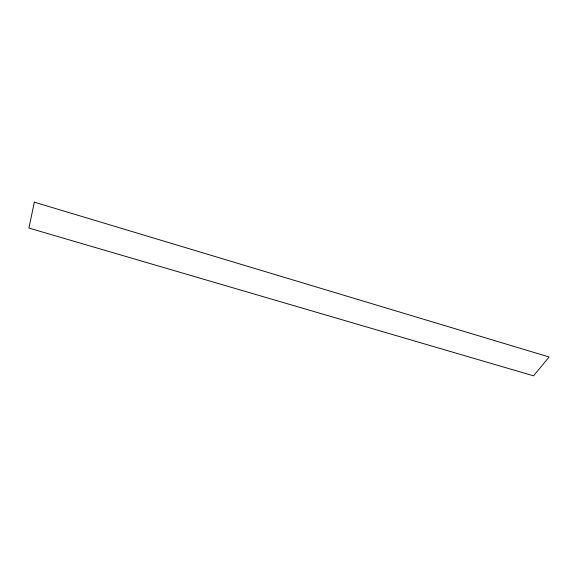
<?xml version="1.0" encoding="UTF-8"?>
<svg xmlns="http://www.w3.org/2000/svg" width="578" height="578" viewBox="0 0 578 578"><rect width="100%" height="100%" fill="white"/><g stroke="black" fill="none" stroke-linecap="round" stroke-linejoin="round"><path stroke-width="0.87" d="M34.34 202.163L28.9 228.064L533.566 375.837L549.1 356.987L34.34 202.163"/></g></svg>
